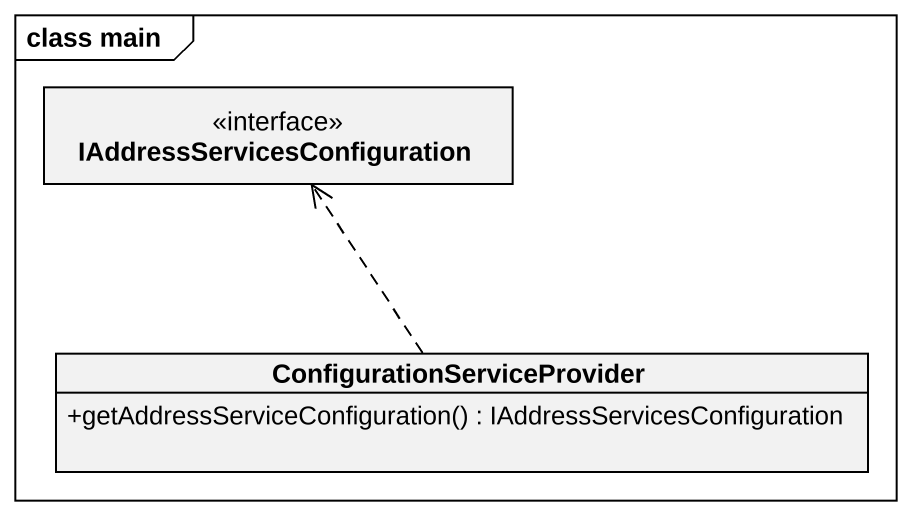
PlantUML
@startuml
mainframe class main
hide circle
hide empty members
skinparam classAttributeIconSize 0
interface "IAddressServicesConfiguration" as IAddressServicesConfiguratio
class ConfigurationServiceProvider {
  +getAddressServiceConfiguration() : IAddressServicesConfiguration
}
ConfigurationServiceProvider .up.> IAddressServicesConfiguratio
@enduml
